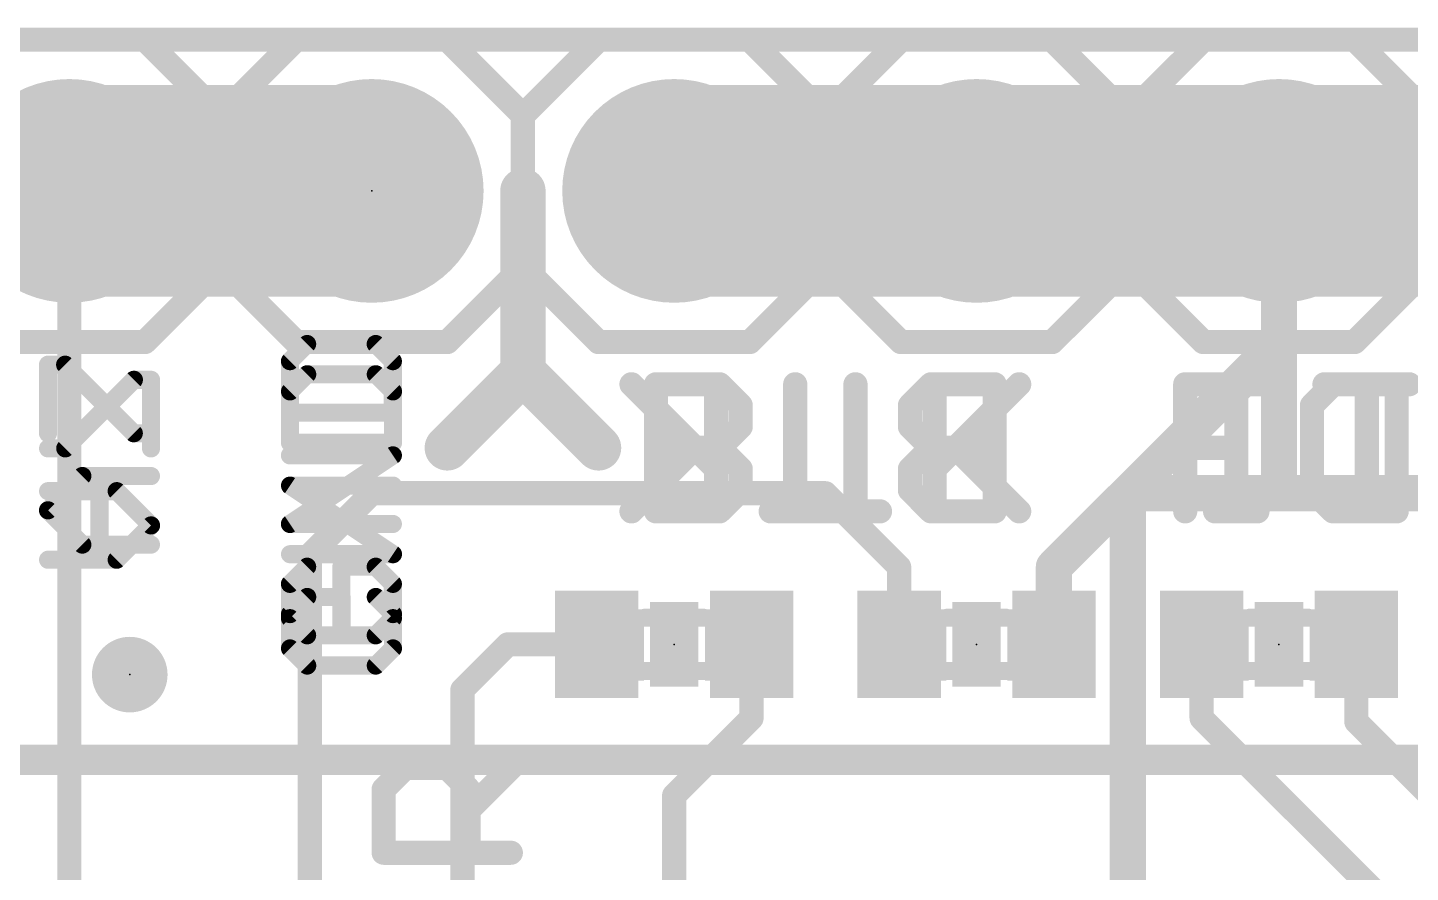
# Model space of a CAD drawing. Extents: x -36.1 to 36.1, y -36.8 to 19.2.
# Drawn here: x -11.78 to -0.17, y 12.05 to 19.15 of the extents above; entities that cross this region are included whole.
import ezdxf

# ---------------------------------------------------------------- set-up
doc = ezdxf.new("R2010")
doc.units = 0
for name, color, linetype in [('1', 12, 'CONTINUOUS'), ('16', 132, 'CONTINUOUS'), ('17', 110, 'CONTINUOUS'), ('20', 53, 'CONTINUOUS'), ('21', 41, 'CONTINUOUS'), ('22', 40, 'CONTINUOUS'), ('23', 53, 'CONTINUOUS'), ('24', 53, 'CONTINUOUS'), ('51', 53, 'CONTINUOUS')]:
    doc.layers.add(name, color=color, linetype=linetype)

# ---------------------------------------------------------------- blocks, each defined once
blk = doc.blocks.new('ROUNDP')
at = {"const_width": 0.5}
blk.add_lwpolyline([(0, -0.25, 1), (0, 0.25, 1), (0, -0.25)], format="xyb", dxfattribs=at)
blk = doc.blocks.new('PIE')
at = {"const_width": 0.5}
blk.add_lwpolyline([(0, -0.25, 1), (0, 0.25, 1), (0, -0.25)], format="xyb", dxfattribs=at)
blk = doc.blocks.new('RECT')
blk.add_solid([(-0.5, -0.5), (0.5, -0.5), (-0.5, 0.5), (0.5, 0.5)])

msp = doc.modelspace()

# ---------------------------------------------------------------- linework, layer by layer
at = {"layer": '1'}
for points, const_width in [([(-17.78, 19.05), (17.78, 19.05)], 0.2032), ([(-1.27, 15.24), (-1.27, 17.78)], 0.3048), ([(-9.41, 14.72), (-8.89, 15.24)], 0.2032), ([(-5.08, 15.24), (-8.89, 15.24)], 0.2032), ([(-4.46, 14.62), (-5.08, 15.24)], 0.2032), ([(-3.16, 14.62), (-2.54, 15.24)], 0.3048), ([(-1.27, 15.24), (-2.54, 15.24)], 0.3048), ([(0, 15.24), (-1.27, 15.24)], 0.3048), ([(-9.41, 11.43), (-9.41, 14.72)], 0.2032), ([(-3.16, 13.97), (-3.16, 14.62)], 0.3048), ([(-4.46, 13.97), (-4.46, 14.62)], 0.2032), ([(-7.747, 13.97), (-8.128, 13.589)], 0.2032), ([(-7, 13.97), (-7.747, 13.97)], 0.2032), ([(-5.7, 13.97), (-5.7, 13.35)], 0.2032), ([(-1.92, 13.97), (-1.92, 13.35)], 0.2032), ([(-0.62, 13.97), (-0.62, 13.32)], 0.2032), ([(-8.128, 13.589), (-8.128, 10.922)], 0.2032), ([(-5.7, 13.35), (-6.35, 12.7)], 0.2032), ([(0, 11.43), (-1.92, 13.35)], 0.2032), ([(-0.62, 13.32), (1.27, 11.43)], 0.2032), ([(-6.35, 12.7), (-6.35, 10.795)], 0.2032)]:
    msp.add_lwpolyline(points, dxfattribs=dict(at, const_width=const_width))
for points, const_width in [([(-1.1938, 17.78, 1), (-1.3462, 17.78)], 0.1524), ([(-8.89, 15.2908, 1), (-8.89, 15.1892)], 0.1016), ([(-8.8541, 15.2041, 1), (-8.9259, 15.2759)], 0.1016), ([(-5.0441, 15.2759, 1), (-5.1159, 15.2041)], 0.1016), ([(-5.08, 15.1892, 1), (-5.08, 15.2908)], 0.1016), ([(-2.54, 15.3162, 1), (-2.54, 15.1638)], 0.1524), ([(-2.4861, 15.1861, 1), (-2.5939, 15.2939)], 0.1524), ([(-1.27, 15.3162, 1), (-1.27, 15.1638)], 0.1524), ([(-1.27, 15.1638, 1), (-1.27, 15.3162)], 0.1524), ([(-1.3462, 15.24, 1), (-1.1938, 15.24)], 0.1524), ([(-9.3592, 14.72, 1), (-9.4608, 14.72)], 0.1016), ([(-9.4459, 14.7559, 1), (-9.3741, 14.6841)], 0.1016), ([(-3.0838, 14.62, 1), (-3.2362, 14.62)], 0.1524), ([(-3.2139, 14.6739, 1), (-3.1061, 14.5661)], 0.1524), ([(-4.4092, 14.62, 1), (-4.5108, 14.62)], 0.1016), ([(-4.4959, 14.5841, 1), (-4.4241, 14.6559)], 0.1016), ([(-7.747, 14.0208, 1), (-7.747, 13.9192)], 0.1016), ([(-7.7111, 13.9341, 1), (-7.7829, 14.0059)], 0.1016), ([(-7, 13.9192, 1), (-7, 14.0208)], 0.1016), ([(-5.6492, 13.97, 1), (-5.7508, 13.97)], 0.1016), ([(-1.8692, 13.97, 1), (-1.9708, 13.97)], 0.1016), ([(-0.5692, 13.97, 1), (-0.6708, 13.97)], 0.1016), ([(-4.5108, 13.97, 1), (-4.4092, 13.97)], 0.1016), ([(-3.2362, 13.97, 1), (-3.0838, 13.97)], 0.1524), ([(-8.0772, 13.589, 1), (-8.1788, 13.589)], 0.1016), ([(-8.1639, 13.6249, 1), (-8.0921, 13.5531)], 0.1016), ([(-5.7508, 13.35, 1), (-5.6492, 13.35)], 0.1016), ([(-5.6641, 13.3141, 1), (-5.7359, 13.3859)], 0.1016), ([(-1.8841, 13.3859, 1), (-1.9559, 13.3141)], 0.1016), ([(-1.9708, 13.35, 1), (-1.8692, 13.35)], 0.1016), ([(-0.5841, 13.3559, 1), (-0.6559, 13.2841)], 0.1016), ([(-0.6708, 13.32, 1), (-0.5692, 13.32)], 0.1016), ([(-6.2992, 12.7, 1), (-6.4008, 12.7)], 0.1016), ([(-6.3859, 12.7359, 1), (-6.3141, 12.6641)], 0.1016)]:
    msp.add_lwpolyline(points, format="xyb", dxfattribs=dict(at, const_width=const_width))
at = {"layer": '16'}
for points, const_width in [([(-17.78, 19.05), (17.78, 19.05)], 0.2032), ([(-1.27, 17.78), (-1.27, 16.51)], 0.3048), ([(-11.43, 17.78), (-11.43, 7.62)], 0.2032), ([(-2.54, 15.24), (-1.27, 16.51)], 0.3048), ([(-2.54, 15.24), (-2.54, 11.43)], 0.3048)]:
    msp.add_lwpolyline(points, dxfattribs=dict(at, const_width=const_width))
for points, const_width in [([(-1.1938, 17.78, 1), (-1.3462, 17.78)], 0.1524), ([(-11.3792, 17.78, 1), (-11.4808, 17.78)], 0.1016), ([(-1.2161, 16.4561, 1), (-1.3239, 16.5639)], 0.1524), ([(-1.3462, 16.51, 1), (-1.1938, 16.51)], 0.1524), ([(-2.4638, 15.24, 1), (-2.6162, 15.24)], 0.1524), ([(-2.5939, 15.2939, 1), (-2.4861, 15.1861)], 0.1524)]:
    msp.add_lwpolyline(points, format="xyb", dxfattribs=dict(at, const_width=const_width))
at = {"layer": '20', "const_width": 0.2032}
msp.add_lwpolyline([(-17.78, 19.05), (17.78, 19.05)], dxfattribs=at)
at = {"layer": '21'}
for points, const_width in [([(-11.43, 17.78), (-8.89, 17.78)], 1.778), ([(-6.35, 17.78), (6.35, 17.78)], 1.778), ([(-7.62, 17.78), (-7.62, 16.256)], 0.381), ([(-9.4325, 16.4935), (-9.5765, 16.3494)], 0.1524), ([(-8.8563, 16.4935), (-9.4325, 16.4935)], 0.1524), ([(-8.7122, 16.3494), (-8.8563, 16.4935)], 0.1524), ([(-11.6085, 15.7437), (-11.6085, 16.3199)], 0.1524), ([(-11.6085, 16.3199), (-11.4645, 16.3199)], 0.1524), ([(-11.4645, 16.3199), (-10.8883, 15.7437)], 0.1524), ([(-9.5765, 16.3494), (-9.5765, 15.9172)], 0.1524), ([(-8.7122, 15.9172), (-8.7122, 16.3494)], 0.1524), ([(-7.62, 16.256), (-8.255, 15.621)], 0.381), ([(-6.985, 15.621), (-7.62, 16.256)], 0.381), ([(-6.5024, 15.0876), (-6.5024, 16.1553)], 0.2032), ([(-6.5024, 16.1553), (-5.9685, 16.1553)], 0.2032), ([(-5.9685, 16.1553), (-5.7906, 15.9774)], 0.2032), ([(-5.333, 16.1553), (-5.333, 15.0876)], 0.2032), ([(-4.1636, 16.1553), (-4.1636, 15.0876)], 0.2032), ([(-4.1636, 15.4435), (-3.4518, 16.1553)], 0.2032), ([(-2.0574, 15.0876), (-2.0574, 16.1553)], 0.2032), ([(-2.0574, 16.1553), (-1.3456, 16.1553)], 0.2032), ([(-0.888, 16.1553), (-0.1762, 16.1553)], 0.2032), ([(-0.5321, 15.0876), (-0.5321, 16.1553)], 0.2032), ([(-5.7906, 15.9774), (-5.7906, 15.7994)], 0.2032), ([(-9.5765, 15.9172), (-8.7122, 15.9172)], 0.1524), ([(-10.8883, 15.7437), (-10.7442, 15.7437)], 0.1524), ([(-5.7906, 15.7994), (-5.9685, 15.6215)], 0.2032), ([(-6.5024, 15.6215), (-5.9685, 15.6215)], 0.2032), ([(-5.9685, 15.6215), (-5.7906, 15.4435)], 0.2032), ([(-3.9857, 15.6215), (-3.4518, 15.0876)], 0.2032), ([(-2.0574, 15.6215), (-1.7015, 15.6215)], 0.2032), ([(-9.5765, 14.9817), (-8.7122, 15.5579)], 0.1524), ([(-8.7122, 15.5579), (-9.5765, 15.5579)], 0.1524), ([(-11.6085, 15.0963), (-11.3204, 15.3844)], 0.1524), ([(-11.3204, 15.3844), (-10.7442, 15.3844)], 0.1524), ([(-11.1764, 14.8082), (-11.1764, 15.3844)], 0.1524), ([(-5.7906, 15.4435), (-5.7906, 15.2656)], 0.2032), ([(-5.7906, 15.2656), (-5.9685, 15.0876)], 0.2032), ([(-11.3204, 14.8082), (-11.6085, 15.0963)], 0.1524), ([(-5.9685, 15.0876), (-6.5024, 15.0876)], 0.2032), ([(-5.333, 15.0876), (-4.6212, 15.0876)], 0.2032), ([(-8.7122, 14.9817), (-9.5765, 14.9817)], 0.1524), ([(-10.7442, 14.8082), (-11.3204, 14.8082)], 0.1524), ([(-9.4325, 14.6224), (-9.5765, 14.4784)], 0.1524), ([(-8.8563, 14.6224), (-9.1444, 14.6224)], 0.1524), ([(-9.1444, 14.6224), (-9.1444, 14.3343)], 0.1524), ([(-8.7122, 14.4784), (-8.8563, 14.6224)], 0.1524), ([(-9.5765, 14.4784), (-9.5765, 14.1903)], 0.1524), ([(-8.7122, 14.1903), (-8.7122, 14.4784)], 0.1524), ([(-9.5765, 14.1903), (-9.4325, 14.0462)], 0.1524), ([(-8.8563, 14.0462), (-8.7122, 14.1903)], 0.1524), ([(-9.4325, 14.0462), (-8.8563, 14.0462)], 0.1524), ([(-8.7893, 12.7533), (-8.6114, 12.9312)], 0.2032), ([(-8.6114, 12.9312), (-8.2555, 12.9312)], 0.2032), ([(-8.2555, 12.9312), (-8.0775, 12.7533)], 0.2032), ([(-8.0775, 12.5753), (-7.7216, 12.9312)], 0.2032), ([(-8.7893, 12.2194), (-8.7893, 12.7533)], 0.2032), ([(-8.0775, 12.7533), (-8.0775, 12.2194)], 0.2032), ([(-7.7216, 12.2194), (-8.7893, 12.2194)], 0.2032)]:
    msp.add_lwpolyline(points, dxfattribs=dict(at, const_width=const_width))
for points, const_width in [([(-11.43, 18.2245, 1), (-11.43, 17.3355)], 0.889), ([(-8.89, 17.3355, 1), (-8.89, 18.2245)], 0.889), ([(-6.35, 18.2245, 1), (-6.35, 17.3355)], 0.889), ([(-7.5248, 17.78, 1), (-7.7153, 17.78)], 0.1905), ([(-9.4325, 16.5316, 1), (-9.4325, 16.4554)], 0.0762), ([(-9.4055, 16.4665, 1), (-9.4594, 16.5204)], 0.0762), ([(-8.8293, 16.5204, 1), (-8.8832, 16.4665)], 0.0762), ([(-8.8563, 16.4554, 1), (-8.8563, 16.5316)], 0.0762), ([(-11.5704, 16.3199, 1), (-11.6466, 16.3199)], 0.0762), ([(-11.6085, 16.358, 1), (-11.6085, 16.2818)], 0.0762), ([(-11.4375, 16.3469, 1), (-11.4914, 16.293)], 0.0762), ([(-11.4645, 16.2818, 1), (-11.4645, 16.358)], 0.0762), ([(-9.5384, 16.3494, 1), (-9.6146, 16.3494)], 0.0762), ([(-9.6035, 16.3763, 1), (-9.5496, 16.3225)], 0.0762), ([(-8.6741, 16.3494, 1), (-8.7503, 16.3494)], 0.0762), ([(-8.7391, 16.3225, 1), (-8.6853, 16.3763)], 0.0762), ([(-7.5526, 16.3234, 1), (-7.6874, 16.1886)], 0.1905), ([(-7.5526, 16.1886, 1), (-7.6874, 16.3234)], 0.1905), ([(-7.7153, 16.256, 1), (-7.5248, 16.256)], 0.1905), ([(-6.4516, 16.1553, 1), (-6.5532, 16.1553)], 0.1016), ([(-6.5024, 16.2061, 1), (-6.5024, 16.1045)], 0.1016), ([(-5.9326, 16.1912, 1), (-6.0045, 16.1194)], 0.1016), ([(-5.9685, 16.1045, 1), (-5.9685, 16.2061)], 0.1016), ([(-5.2822, 16.1553, 1), (-5.3838, 16.1553)], 0.1016), ([(-4.1128, 16.1553, 1), (-4.2144, 16.1553)], 0.1016), ([(-3.4159, 16.1194, 1), (-3.4877, 16.1912)], 0.1016), ([(-2.0066, 16.1553, 1), (-2.1082, 16.1553)], 0.1016), ([(-2.0574, 16.2061, 1), (-2.0574, 16.1045)], 0.1016), ([(-1.3456, 16.1045, 1), (-1.3456, 16.2061)], 0.1016), ([(-0.888, 16.2061, 1), (-0.888, 16.1045)], 0.1016), ([(-0.4813, 16.1553, 1), (-0.5829, 16.1553)], 0.1016), ([(-0.1762, 16.1045, 1), (-0.1762, 16.2061)], 0.1016), ([(-5.7398, 15.9774, 1), (-5.8414, 15.9774)], 0.1016), ([(-5.8265, 15.9414, 1), (-5.7547, 16.0133)], 0.1016), ([(-9.5765, 15.9553, 1), (-9.5765, 15.8791)], 0.0762), ([(-9.6146, 15.9172, 1), (-9.5384, 15.9172)], 0.0762), ([(-8.7503, 15.9172, 1), (-8.6741, 15.9172)], 0.0762), ([(-8.7122, 15.8791, 1), (-8.7122, 15.9553)], 0.0762), ([(-10.8883, 15.7818, 1), (-10.8883, 15.7056)], 0.0762), ([(-10.9152, 15.7168, 1), (-10.8613, 15.7707)], 0.0762), ([(-10.7442, 15.7056, 1), (-10.7442, 15.7818)], 0.0762), ([(-5.8414, 15.7994, 1), (-5.7398, 15.7994)], 0.1016), ([(-5.7547, 15.7635, 1), (-5.8265, 15.8353)], 0.1016), ([(-11.6466, 15.7437, 1), (-11.5704, 15.7437)], 0.0762), ([(-8.3224, 15.6884, 1), (-8.1876, 15.5536)], 0.1905), ([(-7.0524, 15.5536, 1), (-6.9176, 15.6884)], 0.1905), ([(-6.5024, 15.6723, 1), (-6.5024, 15.5707)], 0.1016), ([(-5.9326, 15.6574, 1), (-6.0045, 15.5855)], 0.1016), ([(-6.0045, 15.6574, 1), (-5.9326, 15.5855)], 0.1016), ([(-5.9685, 15.5707, 1), (-5.9685, 15.6723)], 0.1016), ([(-3.9497, 15.6574, 1), (-4.0216, 15.5855)], 0.1016), ([(-2.0574, 15.6723, 1), (-2.0574, 15.5707)], 0.1016), ([(-1.7015, 15.5707, 1), (-1.7015, 15.6723)], 0.1016), ([(-9.5765, 15.596, 1), (-9.5765, 15.5198)], 0.0762), ([(-8.6911, 15.5262, 1), (-8.7333, 15.5896)], 0.0762), ([(-8.7122, 15.5198, 1), (-8.7122, 15.596)], 0.0762), ([(-11.3204, 15.4225, 1), (-11.3204, 15.3463)], 0.0762), ([(-11.2935, 15.3575, 1), (-11.3474, 15.4114)], 0.0762), ([(-11.1383, 15.3844, 1), (-11.2145, 15.3844)], 0.0762), ([(-10.7442, 15.3463, 1), (-10.7442, 15.4225)], 0.0762), ([(-5.7398, 15.4435, 1), (-5.8414, 15.4435)], 0.1016), ([(-5.8265, 15.4076, 1), (-5.7547, 15.4794)], 0.1016), ([(-4.1995, 15.4794, 1), (-4.1277, 15.4076)], 0.1016), ([(-5.7547, 15.2296, 1), (-5.8265, 15.3015)], 0.1016), ([(-5.8414, 15.2656, 1), (-5.7398, 15.2656)], 0.1016), ([(-11.5816, 15.1233, 1), (-11.6355, 15.0694)], 0.0762), ([(-11.6355, 15.1233, 1), (-11.5816, 15.0694)], 0.0762), ([(-6.5024, 15.1384, 1), (-6.5024, 15.0368)], 0.1016), ([(-6.5532, 15.0876, 1), (-6.4516, 15.0876)], 0.1016), ([(-6.0045, 15.1235, 1), (-5.9326, 15.0517)], 0.1016), ([(-5.9685, 15.0368, 1), (-5.9685, 15.1384)], 0.1016), ([(-5.333, 15.1384, 1), (-5.333, 15.0368)], 0.1016), ([(-5.3838, 15.0876, 1), (-5.2822, 15.0876)], 0.1016), ([(-4.6212, 15.0368, 1), (-4.6212, 15.1384)], 0.1016), ([(-4.2144, 15.0876, 1), (-4.1128, 15.0876)], 0.1016), ([(-3.4877, 15.0517, 1), (-3.4159, 15.1235)], 0.1016), ([(-2.1082, 15.0876, 1), (-2.0066, 15.0876)], 0.1016), ([(-0.5829, 15.0876, 1), (-0.4813, 15.0876)], 0.1016), ([(-9.5977, 15.0134, 1), (-9.5554, 14.95)], 0.0762), ([(-9.5765, 15.0198, 1), (-9.5765, 14.9436)], 0.0762), ([(-8.7122, 14.9436, 1), (-8.7122, 15.0198)], 0.0762), ([(-11.3204, 14.8463, 1), (-11.3204, 14.7701)], 0.0762), ([(-11.3474, 14.7813, 1), (-11.2935, 14.8351)], 0.0762), ([(-10.7442, 14.7701, 1), (-10.7442, 14.8463)], 0.0762), ([(-11.2145, 14.8082, 1), (-11.1383, 14.8082)], 0.0762), ([(-9.4055, 14.5955, 1), (-9.4594, 14.6494)], 0.0762), ([(-9.1444, 14.6605, 1), (-9.1444, 14.5843)], 0.0762), ([(-9.1063, 14.6224, 1), (-9.1825, 14.6224)], 0.0762), ([(-8.8293, 14.6494, 1), (-8.8832, 14.5955)], 0.0762), ([(-8.8563, 14.5843, 1), (-8.8563, 14.6605)], 0.0762), ([(-9.6035, 14.5053, 1), (-9.5496, 14.4514)], 0.0762), ([(-9.5384, 14.4784, 1), (-9.6146, 14.4784)], 0.0762), ([(-8.6741, 14.4784, 1), (-8.7503, 14.4784)], 0.0762), ([(-8.7391, 14.4514, 1), (-8.6853, 14.5053)], 0.0762), ([(-9.1825, 14.3343, 1), (-9.1063, 14.3343)], 0.0762), ([(-9.5496, 14.2172, 1), (-9.6035, 14.1633)], 0.0762), ([(-9.6146, 14.1903, 1), (-9.5384, 14.1903)], 0.0762), ([(-8.7503, 14.1903, 1), (-8.6741, 14.1903)], 0.0762), ([(-8.6853, 14.1633, 1), (-8.7391, 14.2172)], 0.0762), ([(-9.4325, 14.0843, 1), (-9.4325, 14.0081)], 0.0762), ([(-9.4594, 14.0193, 1), (-9.4055, 14.0731)], 0.0762), ([(-8.8832, 14.0731, 1), (-8.8293, 14.0193)], 0.0762), ([(-8.8563, 14.0081, 1), (-8.8563, 14.0843)], 0.0762), ([(-8.6114, 12.982, 1), (-8.6114, 12.8804)], 0.1016), ([(-8.5754, 12.8953, 1), (-8.6473, 12.9671)], 0.1016), ([(-8.2195, 12.9671, 1), (-8.2914, 12.8953)], 0.1016), ([(-8.2555, 12.8804, 1), (-8.2555, 12.982)], 0.1016), ([(-7.6857, 12.8953, 1), (-7.7575, 12.9671)], 0.1016), ([(-8.7385, 12.7533, 1), (-8.8401, 12.7533)], 0.1016), ([(-8.8252, 12.7892, 1), (-8.7534, 12.7173)], 0.1016), ([(-8.0267, 12.7533, 1), (-8.1283, 12.7533)], 0.1016), ([(-8.1134, 12.7173, 1), (-8.0416, 12.7892)], 0.1016), ([(-8.1134, 12.6112, 1), (-8.0416, 12.5394)], 0.1016), ([(-8.7893, 12.2702, 1), (-8.7893, 12.1686)], 0.1016), ([(-7.7216, 12.1686, 1), (-7.7216, 12.2702)], 0.1016), ([(-8.8401, 12.2194, 1), (-8.7385, 12.2194)], 0.1016), ([(-8.1283, 12.2194, 1), (-8.0267, 12.2194)], 0.1016)]:
    msp.add_lwpolyline(points, format="xyb", dxfattribs=dict(at, const_width=const_width))
at = {"layer": '22'}
for points, const_width in [([(-10.795, 19.05), (-12.065, 19.05)], 0.2032), ([(-10.16, 18.415), (-10.795, 19.05)], 0.2032), ([(-9.525, 19.05), (-10.16, 18.415)], 0.2032), ([(-8.255, 19.05), (-9.525, 19.05)], 0.2032), ([(-8.255, 19.05), (-7.62, 18.415)], 0.2032), ([(-6.985, 19.05), (-7.62, 18.415)], 0.2032), ([(-5.715, 19.05), (-6.985, 19.05)], 0.2032), ([(-5.08, 18.415), (-5.715, 19.05)], 0.2032), ([(-4.445, 19.05), (-5.08, 18.415)], 0.2032), ([(-3.175, 19.05), (-4.445, 19.05)], 0.2032), ([(-2.54, 18.415), (-3.175, 19.05)], 0.2032), ([(-1.905, 19.05), (-2.54, 18.415)], 0.2032), ([(-0.635, 19.05), (-1.905, 19.05)], 0.2032), ([(-0.635, 19.05), (0, 18.415)], 0.2032), ([(-8.89, 17.78), (-11.43, 17.78)], 1.778), ([(6.35, 17.78), (-6.35, 17.78)], 1.778), ([(-7.62, 18.415), (-7.62, 17.145)], 0.2032), ([(-7.62, 18.415), (-7.62, 17.145)], 0.2032), ([(-7.62, 17.78), (-7.62, 16.256)], 0.381), ([(-10.795, 16.51), (-10.16, 17.145)], 0.2032), ([(-10.16, 17.145), (-9.525, 16.51)], 0.2032), ([(-7.62, 17.145), (-8.255, 16.51)], 0.2032), ([(-7.62, 17.145), (-6.985, 16.51)], 0.2032), ([(-5.715, 16.51), (-5.08, 17.145)], 0.2032), ([(-5.08, 17.145), (-4.445, 16.51)], 0.2032), ([(-3.175, 16.51), (-2.54, 17.145)], 0.2032), ([(-2.54, 17.145), (-1.905, 16.51)], 0.2032), ([(0, 17.145), (-0.635, 16.51)], 0.2032), ([(-12.065, 16.51), (-10.795, 16.51)], 0.2032), ([(-9.525, 16.51), (-8.255, 16.51)], 0.2032), ([(-6.985, 16.51), (-5.715, 16.51)], 0.2032), ([(-4.445, 16.51), (-3.175, 16.51)], 0.2032), ([(-1.905, 16.51), (-0.635, 16.51)], 0.2032), ([(-8.255, 15.621), (-7.62, 16.256)], 0.381), ([(-7.62, 16.256), (-6.985, 15.621)], 0.381), ([(-10.8875, 16.1929), (-11.4637, 15.6167)], 0.1524), ([(-10.7435, 16.1929), (-10.8875, 16.1929)], 0.1524), ([(-10.7435, 15.6167), (-10.7435, 16.1929)], 0.1524), ([(-9.5758, 16.0954), (-9.4317, 16.2395)], 0.1524), ([(-9.4317, 16.2395), (-8.8555, 16.2395)], 0.1524), ([(-8.8555, 16.2395), (-8.7115, 16.0954)], 0.1524), ([(-9.5758, 15.6632), (-9.5758, 16.0954)], 0.1524), ([(-8.7115, 16.0954), (-8.7115, 15.6632)], 0.1524), ([(-5.9964, 15.4435), (-6.7082, 16.1553)], 0.2032), ([(-5.9964, 16.1553), (-5.9964, 15.0876)], 0.2032), ([(-4.827, 16.1553), (-4.827, 15.0876)], 0.2032), ([(-4.1915, 16.1553), (-4.3694, 15.9774)], 0.2032), ([(-3.6576, 16.1553), (-4.1915, 16.1553)], 0.2032), ([(-3.6576, 15.0876), (-3.6576, 16.1553)], 0.2032), ([(-1.4508, 16.1553), (-1.8067, 16.1553)], 0.2032), ([(-1.6287, 15.0876), (-1.6287, 16.1553)], 0.2032), ([(-0.9932, 15.9774), (-0.8153, 16.1553)], 0.2032), ([(-0.8153, 16.1553), (-0.2814, 16.1553)], 0.2032), ([(-0.2814, 16.1553), (-0.2814, 15.0876)], 0.2032), ([(-4.3694, 15.9774), (-4.3694, 15.7994)], 0.2032), ([(-0.9932, 15.2656), (-0.9932, 15.9774)], 0.2032), ([(-4.3694, 15.7994), (-4.1915, 15.6215)], 0.2032), ([(-11.4637, 15.6167), (-11.6078, 15.6167)], 0.1524), ([(-8.7115, 15.6632), (-9.5758, 15.6632)], 0.1524), ([(-6.1743, 15.6215), (-6.7082, 15.0876)], 0.2032), ([(-4.1915, 15.6215), (-4.3694, 15.4435)], 0.2032), ([(-3.6576, 15.6215), (-4.1915, 15.6215)], 0.2032), ([(-4.3694, 15.4435), (-4.3694, 15.2656)], 0.2032), ([(-11.0316, 15.2574), (-11.6078, 15.2574)], 0.1524), ([(-11.1756, 14.6812), (-11.1756, 15.2574)], 0.1524), ([(-10.7435, 14.9693), (-11.0316, 15.2574)], 0.1524), ([(-8.7115, 14.7277), (-9.5758, 15.3039)], 0.1524), ([(-9.5758, 15.3039), (-8.7115, 15.3039)], 0.1524), ([(-4.3694, 15.2656), (-4.1915, 15.0876)], 0.2032), ([(-0.8153, 15.0876), (-0.9932, 15.2656)], 0.2032), ([(-4.827, 15.0876), (-5.5388, 15.0876)], 0.2032), ([(-4.1915, 15.0876), (-3.6576, 15.0876)], 0.2032), ([(-1.4508, 15.0876), (-1.8067, 15.0876)], 0.2032), ([(-0.2814, 15.0876), (-0.8153, 15.0876)], 0.2032), ([(-11.0316, 14.6812), (-10.7435, 14.9693)], 0.1524), ([(-11.6078, 14.6812), (-11.0316, 14.6812)], 0.1524), ([(-9.5758, 14.7277), (-8.7115, 14.7277)], 0.1524), ([(-9.5758, 14.2244), (-9.4317, 14.3684)], 0.1524), ([(-9.4317, 14.3684), (-9.1436, 14.3684)], 0.1524), ([(-9.1436, 14.3684), (-9.1436, 14.0803)], 0.1524), ([(-8.8555, 14.3684), (-8.7115, 14.2244)], 0.1524), ([(-9.5758, 13.9363), (-9.5758, 14.2244)], 0.1524), ([(-8.7115, 14.2244), (-8.7115, 13.9363)], 0.1524), ([(-9.4317, 13.7922), (-9.5758, 13.9363)], 0.1524), ([(-8.7115, 13.9363), (-8.8555, 13.7922)], 0.1524), ([(-8.8555, 13.7922), (-9.4317, 13.7922)], 0.1524), ([(36, 13), (-36, 13)], 0.254)]:
    msp.add_lwpolyline(points, dxfattribs=dict(at, const_width=const_width))
for points, const_width in [([(-10.7591, 19.0859, 1), (-10.8309, 19.0141)], 0.1016), ([(-10.795, 18.9992, 1), (-10.795, 19.1008)], 0.1016), ([(-9.525, 19.1008, 1), (-9.525, 18.9992)], 0.1016), ([(-9.4891, 19.0141, 1), (-9.5609, 19.0859)], 0.1016), ([(-8.2191, 19.0859, 1), (-8.2909, 19.0141)], 0.1016), ([(-8.255, 18.9992, 1), (-8.255, 19.1008)], 0.1016), ([(-6.985, 19.1008, 1), (-6.985, 18.9992)], 0.1016), ([(-6.9491, 19.0141, 1), (-7.0209, 19.0859)], 0.1016), ([(-5.6791, 19.0859, 1), (-5.7509, 19.0141)], 0.1016), ([(-5.715, 18.9992, 1), (-5.715, 19.1008)], 0.1016), ([(-4.445, 19.1008, 1), (-4.445, 18.9992)], 0.1016), ([(-4.4091, 19.0141, 1), (-4.4809, 19.0859)], 0.1016), ([(-3.1391, 19.0859, 1), (-3.2109, 19.0141)], 0.1016), ([(-3.175, 18.9992, 1), (-3.175, 19.1008)], 0.1016), ([(-1.905, 19.1008, 1), (-1.905, 18.9992)], 0.1016), ([(-1.8691, 19.0141, 1), (-1.9409, 19.0859)], 0.1016), ([(-0.5991, 19.0859, 1), (-0.6709, 19.0141)], 0.1016), ([(-0.635, 18.9992, 1), (-0.635, 19.1008)], 0.1016), ([(-11.43, 18.2245, 1), (-11.43, 17.3355)], 0.889), ([(-8.89, 17.3355, 1), (-8.89, 18.2245)], 0.889), ([(-6.35, 18.2245, 1), (-6.35, 17.3355)], 0.889), ([(-10.1959, 18.4509, 1), (-10.1241, 18.3791)], 0.1016), ([(-10.1959, 18.3791, 1), (-10.1241, 18.4509)], 0.1016), ([(-7.5692, 18.415, 1), (-7.6708, 18.415)], 0.1016), ([(-7.5692, 18.415, 1), (-7.6708, 18.415)], 0.1016), ([(-7.6559, 18.4509, 1), (-7.5841, 18.3791)], 0.1016), ([(-7.6559, 18.3791, 1), (-7.5841, 18.4509)], 0.1016), ([(-5.1159, 18.4509, 1), (-5.0441, 18.3791)], 0.1016), ([(-5.1159, 18.3791, 1), (-5.0441, 18.4509)], 0.1016), ([(-2.5759, 18.4509, 1), (-2.5041, 18.3791)], 0.1016), ([(-2.5759, 18.3791, 1), (-2.5041, 18.4509)], 0.1016), ([(-7.5248, 17.78, 1), (-7.7153, 17.78)], 0.1905), ([(-10.1241, 17.1809, 1), (-10.1959, 17.1091)], 0.1016), ([(-10.1241, 17.1091, 1), (-10.1959, 17.1809)], 0.1016), ([(-7.5841, 17.1809, 1), (-7.6559, 17.1091)], 0.1016), ([(-7.6708, 17.145, 1), (-7.5692, 17.145)], 0.1016), ([(-7.6708, 17.145, 1), (-7.5692, 17.145)], 0.1016), ([(-7.5841, 17.1091, 1), (-7.6559, 17.1809)], 0.1016), ([(-5.0441, 17.1809, 1), (-5.1159, 17.1091)], 0.1016), ([(-5.0441, 17.1091, 1), (-5.1159, 17.1809)], 0.1016), ([(-2.5041, 17.1809, 1), (-2.5759, 17.1091)], 0.1016), ([(-2.5041, 17.1091, 1), (-2.5759, 17.1809)], 0.1016), ([(-10.795, 16.4592, 1), (-10.795, 16.5608)], 0.1016), ([(-9.525, 16.5608, 1), (-9.525, 16.4592)], 0.1016), ([(-8.255, 16.4592, 1), (-8.255, 16.5608)], 0.1016), ([(-6.985, 16.5608, 1), (-6.985, 16.4592)], 0.1016), ([(-5.715, 16.4592, 1), (-5.715, 16.5608)], 0.1016), ([(-4.445, 16.5608, 1), (-4.445, 16.4592)], 0.1016), ([(-3.175, 16.4592, 1), (-3.175, 16.5608)], 0.1016), ([(-1.905, 16.5608, 1), (-1.905, 16.4592)], 0.1016), ([(-0.635, 16.4592, 1), (-0.635, 16.5608)], 0.1016), ([(-10.8309, 16.5459, 1), (-10.7591, 16.4741)], 0.1016), ([(-9.5609, 16.4741, 1), (-9.4891, 16.5459)], 0.1016), ([(-8.2909, 16.5459, 1), (-8.2191, 16.4741)], 0.1016), ([(-7.0209, 16.4741, 1), (-6.9491, 16.5459)], 0.1016), ([(-5.7509, 16.5459, 1), (-5.6791, 16.4741)], 0.1016), ([(-4.4809, 16.4741, 1), (-4.4091, 16.5459)], 0.1016), ([(-3.2109, 16.5459, 1), (-3.1391, 16.4741)], 0.1016), ([(-1.9409, 16.4741, 1), (-1.8691, 16.5459)], 0.1016), ([(-0.6709, 16.5459, 1), (-0.5991, 16.4741)], 0.1016), ([(-7.5526, 16.3234, 1), (-7.6874, 16.1886)], 0.1905), ([(-7.5526, 16.1886, 1), (-7.6874, 16.3234)], 0.1905), ([(-10.8875, 16.231, 1), (-10.8875, 16.1548)], 0.0762), ([(-10.8606, 16.166, 1), (-10.9145, 16.2199)], 0.0762), ([(-10.7054, 16.1929, 1), (-10.7816, 16.1929)], 0.0762), ([(-10.7435, 16.1548, 1), (-10.7435, 16.231)], 0.0762), ([(-9.4317, 16.2776, 1), (-9.4317, 16.2014)], 0.0762), ([(-9.4048, 16.2125, 1), (-9.4587, 16.2664)], 0.0762), ([(-8.8286, 16.2664, 1), (-8.8825, 16.2125)], 0.0762), ([(-8.8555, 16.2014, 1), (-8.8555, 16.2776)], 0.0762), ([(-7.7153, 16.256, 1), (-7.5248, 16.256)], 0.1905), ([(-9.5377, 16.0954, 1), (-9.6139, 16.0954)], 0.0762), ([(-9.6027, 16.1223, 1), (-9.5489, 16.0685)], 0.0762), ([(-8.6734, 16.0954, 1), (-8.7496, 16.0954)], 0.0762), ([(-8.7384, 16.0685, 1), (-8.6845, 16.1223)], 0.0762), ([(-6.6723, 16.1912, 1), (-6.7441, 16.1194)], 0.1016), ([(-5.9456, 16.1553, 1), (-6.0472, 16.1553)], 0.1016), ([(-4.7762, 16.1553, 1), (-4.8778, 16.1553)], 0.1016), ([(-4.1915, 16.2061, 1), (-4.1915, 16.1045)], 0.1016), ([(-4.1555, 16.1194, 1), (-4.2274, 16.1912)], 0.1016), ([(-3.6068, 16.1553, 1), (-3.7084, 16.1553)], 0.1016), ([(-3.6576, 16.1045, 1), (-3.6576, 16.2061)], 0.1016), ([(-1.8067, 16.2061, 1), (-1.8067, 16.1045)], 0.1016), ([(-1.5779, 16.1553, 1), (-1.6795, 16.1553)], 0.1016), ([(-1.4508, 16.1045, 1), (-1.4508, 16.2061)], 0.1016), ([(-0.8153, 16.2061, 1), (-0.8153, 16.1045)], 0.1016), ([(-0.7793, 16.1194, 1), (-0.8512, 16.1912)], 0.1016), ([(-0.2306, 16.1553, 1), (-0.3322, 16.1553)], 0.1016), ([(-0.2814, 16.1045, 1), (-0.2814, 16.2061)], 0.1016), ([(-4.3186, 15.9774, 1), (-4.4202, 15.9774)], 0.1016), ([(-4.4053, 16.0133, 1), (-4.3335, 15.9414)], 0.1016), ([(-0.9424, 15.9774, 1), (-1.044, 15.9774)], 0.1016), ([(-1.0291, 16.0133, 1), (-0.9573, 15.9414)], 0.1016), ([(-4.3335, 15.8353, 1), (-4.4053, 15.7635)], 0.1016), ([(-4.4202, 15.7994, 1), (-4.3186, 15.7994)], 0.1016), ([(-11.6078, 15.6548, 1), (-11.6078, 15.5786)], 0.0762), ([(-11.4907, 15.6437, 1), (-11.4368, 15.5898)], 0.0762), ([(-11.4637, 15.5786, 1), (-11.4637, 15.6548)], 0.0762), ([(-9.5758, 15.7013, 1), (-9.5758, 15.6251)], 0.0762), ([(-9.6139, 15.6632, 1), (-9.5377, 15.6632)], 0.0762), ([(-8.7496, 15.6632, 1), (-8.6734, 15.6632)], 0.0762), ([(-8.7115, 15.6251, 1), (-8.7115, 15.7013)], 0.0762), ([(-8.3224, 15.6884, 1), (-8.1876, 15.5536)], 0.1905), ([(-7.0524, 15.5536, 1), (-6.9176, 15.6884)], 0.1905), ([(-6.1384, 15.5855, 1), (-6.2103, 15.6574)], 0.1016), ([(-4.1915, 15.6723, 1), (-4.1915, 15.5707)], 0.1016), ([(-4.1555, 15.5855, 1), (-4.2274, 15.6574)], 0.1016), ([(-4.2274, 15.5855, 1), (-4.1555, 15.6574)], 0.1016), ([(-3.6576, 15.5707, 1), (-3.6576, 15.6723)], 0.1016), ([(-10.7816, 15.6167, 1), (-10.7054, 15.6167)], 0.0762), ([(-6.0323, 15.4076, 1), (-5.9605, 15.4794)], 0.1016), ([(-4.3186, 15.4435, 1), (-4.4202, 15.4435)], 0.1016), ([(-4.4053, 15.4794, 1), (-4.3335, 15.4076)], 0.1016), ([(-11.6078, 15.2955, 1), (-11.6078, 15.2193)], 0.0762), ([(-11.1375, 15.2574, 1), (-11.2137, 15.2574)], 0.0762), ([(-11.0046, 15.2844, 1), (-11.0585, 15.2305)], 0.0762), ([(-11.0316, 15.2193, 1), (-11.0316, 15.2955)], 0.0762), ([(-9.5547, 15.3356, 1), (-9.5969, 15.2722)], 0.0762), ([(-9.5758, 15.342, 1), (-9.5758, 15.2658)], 0.0762), ([(-8.7115, 15.2658, 1), (-8.7115, 15.342)], 0.0762), ([(-4.3335, 15.3015, 1), (-4.4053, 15.2296)], 0.1016), ([(-0.9573, 15.3015, 1), (-1.0291, 15.2296)], 0.1016), ([(-4.4202, 15.2656, 1), (-4.3186, 15.2656)], 0.1016), ([(-1.044, 15.2656, 1), (-0.9424, 15.2656)], 0.1016), ([(-6.7441, 15.1235, 1), (-6.6723, 15.0517)], 0.1016), ([(-6.0472, 15.0876, 1), (-5.9456, 15.0876)], 0.1016), ([(-5.5388, 15.1384, 1), (-5.5388, 15.0368)], 0.1016), ([(-4.8778, 15.0876, 1), (-4.7762, 15.0876)], 0.1016), ([(-4.827, 15.0368, 1), (-4.827, 15.1384)], 0.1016), ([(-4.1915, 15.1384, 1), (-4.1915, 15.0368)], 0.1016), ([(-4.2274, 15.0517, 1), (-4.1555, 15.1235)], 0.1016), ([(-3.7084, 15.0876, 1), (-3.6068, 15.0876)], 0.1016), ([(-3.6576, 15.0368, 1), (-3.6576, 15.1384)], 0.1016), ([(-1.8067, 15.1384, 1), (-1.8067, 15.0368)], 0.1016), ([(-1.6795, 15.0876, 1), (-1.5779, 15.0876)], 0.1016), ([(-1.4508, 15.0368, 1), (-1.4508, 15.1384)], 0.1016), ([(-0.8153, 15.1384, 1), (-0.8153, 15.0368)], 0.1016), ([(-0.8512, 15.0517, 1), (-0.7793, 15.1235)], 0.1016), ([(-0.3322, 15.0876, 1), (-0.2306, 15.0876)], 0.1016), ([(-0.2814, 15.0368, 1), (-0.2814, 15.1384)], 0.1016), ([(-10.7165, 14.9424, 1), (-10.7704, 14.9963)], 0.0762), ([(-10.7704, 14.9424, 1), (-10.7165, 14.9963)], 0.0762), ([(-11.6078, 14.7193, 1), (-11.6078, 14.6431)], 0.0762), ([(-11.0316, 14.6431, 1), (-11.0316, 14.7193)], 0.0762), ([(-9.5758, 14.7658, 1), (-9.5758, 14.6896)], 0.0762), ([(-8.7326, 14.696, 1), (-8.6903, 14.7594)], 0.0762), ([(-8.7115, 14.6896, 1), (-8.7115, 14.7658)], 0.0762), ([(-11.2137, 14.6812, 1), (-11.1375, 14.6812)], 0.0762), ([(-11.0585, 14.7081, 1), (-11.0046, 14.6543)], 0.0762), ([(-9.4317, 14.4065, 1), (-9.4317, 14.3303)], 0.0762), ([(-9.4048, 14.3415, 1), (-9.4587, 14.3954)], 0.0762), ([(-9.1055, 14.3684, 1), (-9.1817, 14.3684)], 0.0762), ([(-9.1436, 14.3303, 1), (-9.1436, 14.4065)], 0.0762), ([(-8.8286, 14.3954, 1), (-8.8825, 14.3415)], 0.0762), ([(-9.5377, 14.2244, 1), (-9.6139, 14.2244)], 0.0762), ([(-9.6027, 14.2513, 1), (-9.5489, 14.1974)], 0.0762), ([(-8.6734, 14.2244, 1), (-8.7496, 14.2244)], 0.0762), ([(-8.7384, 14.1974, 1), (-8.6845, 14.2513)], 0.0762), ([(-9.1817, 14.0803, 1), (-9.1055, 14.0803)], 0.0762), ([(-9.5489, 13.9632, 1), (-9.6027, 13.9093)], 0.0762), ([(-9.6139, 13.9363, 1), (-9.5377, 13.9363)], 0.0762), ([(-8.7496, 13.9363, 1), (-8.6734, 13.9363)], 0.0762), ([(-8.6845, 13.9093, 1), (-8.7384, 13.9632)], 0.0762), ([(-9.4317, 13.8303, 1), (-9.4317, 13.7541)], 0.0762), ([(-9.4587, 13.7653, 1), (-9.4048, 13.8191)], 0.0762), ([(-8.8825, 13.8191, 1), (-8.8286, 13.7653)], 0.0762), ([(-8.8555, 13.7541, 1), (-8.8555, 13.8303)], 0.0762)]:
    msp.add_lwpolyline(points, format="xyb", dxfattribs=dict(at, const_width=const_width))
at = {"layer": '23'}
for p in [(-6.35, 13.97), (-3.81, 13.97), (-1.27, 13.97), (-10.922, 13.716)]:
    msp.add_point(p, dxfattribs=at)
at = {"layer": '24'}
msp.add_point((-8.89, 17.78), dxfattribs=at)
at = {"layer": '51', "const_width": 0.1524}
for points in [[(-6.595, 14.194), (-6.105, 14.194)], [(-4.055, 14.194), (-3.565, 14.194)], [(-1.515, 14.194), (-1.025, 14.194)], [(-6.105, 13.746), (-6.595, 13.746)], [(-3.565, 13.746), (-4.055, 13.746)], [(-1.025, 13.746), (-1.515, 13.746)]]:
    msp.add_lwpolyline(points, dxfattribs=at)
at = {"layer": '51', "const_width": 0.0762}
for points in [[(-6.595, 14.2321, 1), (-6.595, 14.1559)], [(-6.105, 14.1559, 1), (-6.105, 14.2321)], [(-4.055, 14.2321, 1), (-4.055, 14.1559)], [(-3.565, 14.1559, 1), (-3.565, 14.2321)], [(-1.515, 14.2321, 1), (-1.515, 14.1559)], [(-1.025, 14.1559, 1), (-1.025, 14.2321)], [(-6.595, 13.7841, 1), (-6.595, 13.7079)], [(-6.105, 13.7079, 1), (-6.105, 13.7841)], [(-4.055, 13.7841, 1), (-4.055, 13.7079)], [(-3.565, 13.7079, 1), (-3.565, 13.7841)], [(-1.515, 13.7841, 1), (-1.515, 13.7079)], [(-1.025, 13.7079, 1), (-1.025, 13.7841)]]:
    msp.add_lwpolyline(points, format="xyb", dxfattribs=at)

# ---------------------------------------------------------------- block references
at = {"layer": '1'}
for name, p, xscale, yscale in [('RECT', (-7, 13.97), 0.7, 0.9), ('RECT', (-5.7, 13.97), 0.7, 0.9), ('RECT', (-4.46, 13.97), 0.7, 0.9), ('RECT', (-3.16, 13.97), 0.7, 0.9), ('RECT', (-1.92, 13.97), 0.7, 0.9), ('RECT', (-0.62, 13.97), 0.7, 0.9), ('PIE', (-10.922, 13.716), 0.635, 0.635)]:
    msp.add_blockref(name, p, dxfattribs=dict(at, xscale=xscale, yscale=yscale))
at = {"layer": '17', "xscale": 1.8796, "yscale": 1.8796, "rotation": 90}
for p in [(-11.43, 17.78), (-11.43, 17.78), (-8.89, 17.78), (-8.89, 17.78), (-6.35, 17.78), (-6.35, 17.78), (-3.81, 17.78), (-3.81, 17.78), (-1.27, 17.78), (-1.27, 17.78)]:
    msp.add_blockref('ROUNDP', p, dxfattribs=at)
at = {"layer": '21', "xscale": 0.4064, "yscale": 0.7112}
for p in [(-6.35, 13.97), (-3.81, 13.97), (-1.27, 13.97)]:
    msp.add_blockref('RECT', p, dxfattribs=at)
at = {"layer": '51', "xscale": 0.3, "yscale": 0.5999}
for p in [(-6.754, 13.9652), (-5.9412, 13.9652), (-4.214, 13.9652), (-3.4012, 13.9652), (-1.674, 13.9652), (-0.8612, 13.9652)]:
    msp.add_blockref('RECT', p, dxfattribs=at)

doc.saveas('drawing.dxf')
